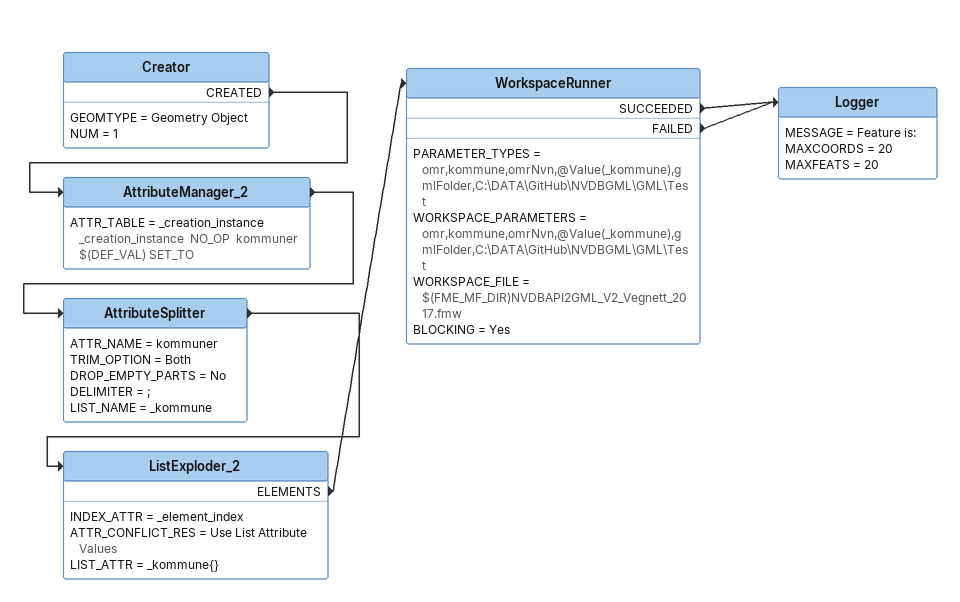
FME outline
Creator
    GEOMTYPE = Geometry Object
    NUM = 1
    CREATED -> AttributeManager_2
AttributeManager_2
    ATTR_TABLE = _creation_instance _creation_instance  NO_OP  kommuner $(DEF_VAL) SET_TO
    -> AttributeSplitter
AttributeSplitter
    ATTR_NAME = kommuner
    TRIM_OPTION = Both
    DROP_EMPTY_PARTS = No
    DELIMITER = ;
    LIST_NAME = _kommune
    -> ListExploder_2
ListExploder_2
    INDEX_ATTR = _element_index
    ATTR_CONFLICT_RES = Use List Attribute Values
    LIST_ATTR = _kommune{}
    ELEMENTS -> WorkspaceRunner
WorkspaceRunner
    PARAMETER_TYPES = omr,kommune,omrNvn,@Value(_kommune),gmlFolder,C:\DATA\GitHub\NVDBGML\GML\Test
    WORKSPACE_PARAMETERS = omr,kommune,omrNvn,@Value(_kommune),gmlFolder,C:\DATA\GitHub\NVDBGML\GML\Test
    WORKSPACE_FILE = $(FME_MF_DIR)NVDBAPI2GML_V2_Vegnett_2017.fmw
    BLOCKING = Yes
    SUCCEEDED -> Logger
    FAILED -> Logger
Logger
    MESSAGE = Feature is:
    MAXCOORDS = 20
    MAXFEATS = 20
